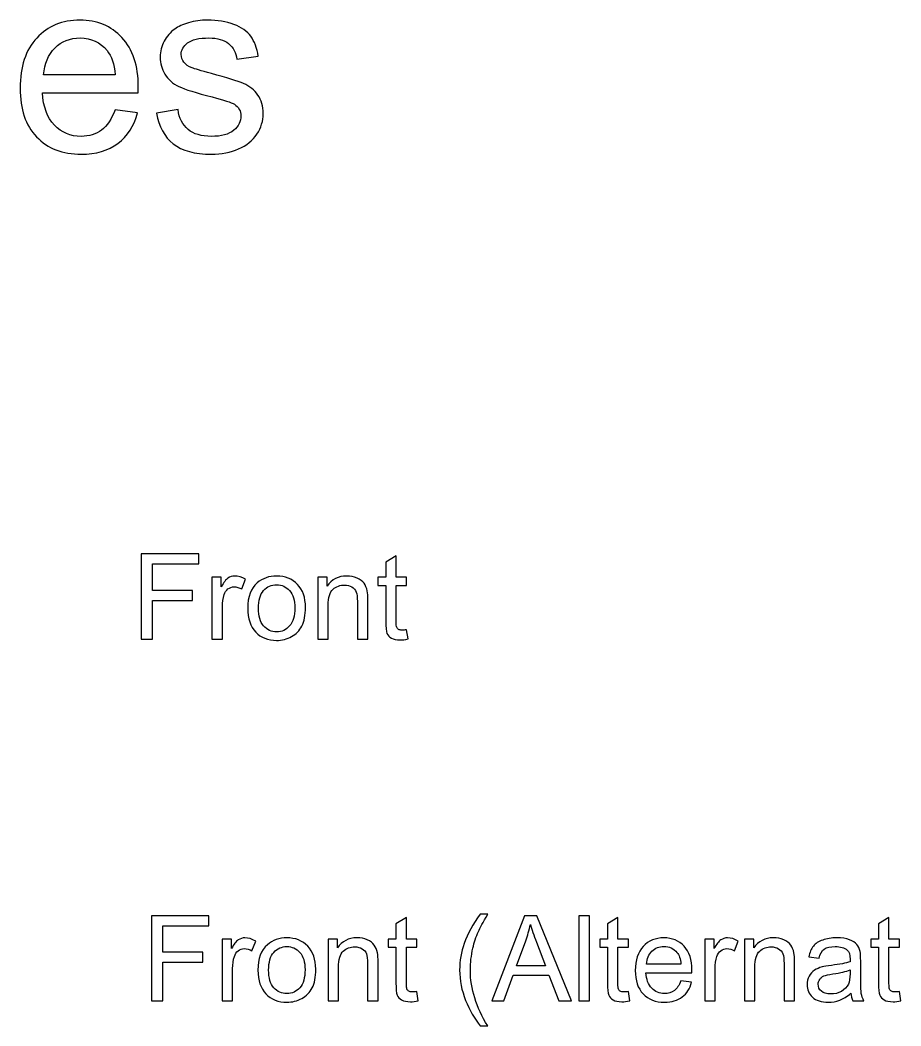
# Model space of a CAD drawing. Header units: millimetres. Extents: x 334 to 2107, y -1384 to 318.
# Drawn here: x 736.3 to 924.4, y 86.2 to 300.9 of the extents above; entities that cross this region are included whole.
import ezdxf

# ---------------------------------------------------------------- set-up
doc = ezdxf.new("R2010")
doc.units = ezdxf.units.MM
doc.header["$MEASUREMENT"] = 0
doc.layers.add('Layer 1', color=7, linetype='Continuous')

msp = doc.modelspace()

# ---------------------------------------------------------------- linework, layer by layer
at = {"layer": 'Layer 1', "color": 250}
for points, knots in [([(756.5481, 281.7123), (756.5481, 281.7123), (761.3635, 281.0773), (761.3635, 281.0773), (760.6139, 278.2815), (759.2116, 276.1031), (757.1655, 274.5597), (755.1194, 273.0163), (752.5088, 272.2402), (749.325, 272.2402), (745.321, 272.2402), (742.146, 273.4749), (739.8, 275.9444), (737.454, 278.405), (736.281, 281.8711), (736.281, 286.3249), (736.281, 290.9286), (737.4628, 294.5093), (739.8353, 297.0493), (742.2077, 299.5981), (745.2857, 300.8682), (749.0692, 300.8682), (752.7293, 300.8682), (755.7191, 299.6246), (758.0386, 297.1287), (760.3581, 294.6328), (761.5223, 291.1227), (761.5223, 286.5983), (761.5223, 286.3249), (761.5135, 285.9104), (761.4958, 285.3636), (761.4958, 285.3636), (741.0435, 285.3636), (741.0435, 285.3636), (741.2199, 282.3561), (742.0666, 280.0454), (743.6012, 278.4491), (745.1269, 276.8528), (747.0407, 276.0502), (749.325, 276.0502), (751.0271, 276.0502), (752.4823, 276.5), (753.6818, 277.3996), (754.8901, 278.2992), (755.8426, 279.7367), (756.5481, 281.7123)], [0, 0, 0, 0, 0.06666667, 0.06666667, 0.06666667, 0.13333333, 0.13333333, 0.13333333, 0.2, 0.2, 0.2, 0.26666667, 0.26666667, 0.26666667, 0.33333333, 0.33333333, 0.33333333, 0.4, 0.4, 0.4, 0.46666667, 0.46666667, 0.46666667, 0.53333333, 0.53333333, 0.53333333, 0.6, 0.6, 0.6, 0.66666667, 0.66666667, 0.66666667, 0.73333333, 0.73333333, 0.73333333, 0.8, 0.8, 0.8, 0.86666667, 0.86666667, 0.86666667, 0.93333333, 0.93333333, 0.93333333, 1, 1, 1, 1]), ([(765.394, 281.0244), (765.394, 281.0244), (769.9978, 281.7652), (769.9978, 281.7652), (770.2535, 279.922), (770.9767, 278.5108), (772.1585, 277.5231), (773.3403, 276.5441), (774.9984, 276.0502), (777.1151, 276.0502), (779.2582, 276.0502), (780.8457, 276.4824), (781.8864, 277.3555), (782.9183, 278.2198), (783.4386, 279.2429), (783.4386, 280.4158), (783.4386, 281.4654), (782.9712, 282.2944), (782.0451, 282.8941), (781.3925, 283.3086), (779.805, 283.829), (777.2826, 284.4728), (773.8783, 285.3283), (771.5235, 286.0691), (770.2006, 286.6953), (768.8865, 287.3303), (767.8899, 288.1946), (767.2108, 289.3059), (766.5317, 290.4083), (766.1878, 291.6342), (766.1878, 292.9747), (766.1878, 294.2006), (766.47, 295.3295), (767.0256, 296.3702), (767.5901, 297.4109), (768.3485, 298.2752), (769.3099, 298.9631), (770.033, 299.4923), (771.0208, 299.9421), (772.2644, 300.3125), (773.5167, 300.6829), (774.8485, 300.8682), (776.2772, 300.8682), (778.4292, 300.8682), (780.3165, 300.5595), (781.9393, 299.9333), (783.5709, 299.3159), (784.7703, 298.4693), (785.5465, 297.4109), (786.3138, 296.3438), (786.8517, 294.9238), (787.1428, 293.1423), (787.1428, 293.1423), (782.5919, 292.5073), (782.5919, 292.5073), (782.3891, 293.9361), (781.7894, 295.0561), (780.8016, 295.8587), (779.8138, 296.6613), (778.4203, 297.0581), (776.6124, 297.0581), (774.4869, 297.0581), (772.9611, 296.7054), (772.0527, 295.9998), (771.1443, 295.2943), (770.6857, 294.4652), (770.6857, 293.5215), (770.6857, 292.9218), (770.8709, 292.375), (771.2501, 291.89), (771.6294, 291.3961), (772.2203, 290.9815), (773.0317, 290.6552), (773.4991, 290.4788), (774.8573, 290.082), (777.1327, 289.4646), (780.4135, 288.5915), (782.7066, 287.8683), (784.0119, 287.3127), (785.3172, 286.757), (786.3402, 285.9368), (787.081, 284.8785), (787.8307, 283.8113), (788.2011, 282.4884), (788.2011, 280.9009), (788.2011, 279.3575), (787.7513, 277.9023), (786.8429, 276.5353), (785.9345, 275.1683), (784.6292, 274.1099), (782.9271, 273.3603), (781.2161, 272.6106), (779.2847, 272.2402), (777.1327, 272.2402), (773.5696, 272.2402), (770.8444, 272.9811), (768.9747, 274.4539), (767.105, 275.9356), (765.9144, 278.1228), (765.394, 281.0244)], [0, 0, 0, 0, 0.03030303, 0.03030303, 0.03030303, 0.06060606, 0.06060606, 0.06060606, 0.09090909, 0.09090909, 0.09090909, 0.12121212, 0.12121212, 0.12121212, 0.15151515, 0.15151515, 0.15151515, 0.18181818, 0.18181818, 0.18181818, 0.21212121, 0.21212121, 0.21212121, 0.24242424, 0.24242424, 0.24242424, 0.27272727, 0.27272727, 0.27272727, 0.3030303, 0.3030303, 0.3030303, 0.33333333, 0.33333333, 0.33333333, 0.36363636, 0.36363636, 0.36363636, 0.39393939, 0.39393939, 0.39393939, 0.42424242, 0.42424242, 0.42424242, 0.45454545, 0.45454545, 0.45454545, 0.48484848, 0.48484848, 0.48484848, 0.51515152, 0.51515152, 0.51515152, 0.54545455, 0.54545455, 0.54545455, 0.57575758, 0.57575758, 0.57575758, 0.60606061, 0.60606061, 0.60606061, 0.63636364, 0.63636364, 0.63636364, 0.66666667, 0.66666667, 0.66666667, 0.6969697, 0.6969697, 0.6969697, 0.72727273, 0.72727273, 0.72727273, 0.75757576, 0.75757576, 0.75757576, 0.78787879, 0.78787879, 0.78787879, 0.81818182, 0.81818182, 0.81818182, 0.84848485, 0.84848485, 0.84848485, 0.87878788, 0.87878788, 0.87878788, 0.90909091, 0.90909091, 0.90909091, 0.93939394, 0.93939394, 0.93939394, 0.96969697, 0.96969697, 0.96969697, 1, 1, 1, 1]), ([(741.3081, 289.1736), (741.3081, 289.1736), (756.601, 289.1736), (756.601, 289.1736), (756.3982, 291.4843), (755.8073, 293.2129), (754.846, 294.3682), (753.3731, 296.1586), (751.4505, 297.0581), (749.0957, 297.0581), (746.9614, 297.0581), (745.171, 296.3438), (743.7158, 294.915), (742.2694, 293.4863), (741.4669, 291.5725), (741.3081, 289.1736)], [0, 0, 0, 0, 0.2, 0.2, 0.2, 0.4, 0.4, 0.4, 0.6, 0.6, 0.6, 0.8, 0.8, 0.8, 1, 1, 1, 1]), ([(762.1512, 168.7489), (762.1512, 168.7489), (762.1512, 186.9353), (762.1512, 186.9353), (762.1512, 186.9353), (774.4194, 186.9353), (774.4194, 186.9353), (774.4194, 186.9353), (774.4194, 184.8017), (774.4194, 184.8017), (774.4194, 184.8017), (764.5642, 184.8017), (764.5642, 184.8017), (764.5642, 184.8017), (764.5642, 179.1375), (764.5642, 179.1375), (764.5642, 179.1375), (773.0986, 179.1375), (773.0986, 179.1375), (773.0986, 179.1375), (773.0986, 177.0039), (773.0986, 177.0039), (773.0986, 177.0039), (764.5642, 177.0039), (764.5642, 177.0039), (764.5642, 177.0039), (764.5642, 168.7489), (764.5642, 168.7489), (764.5642, 168.7489), (762.1512, 168.7489), (762.1512, 168.7489)], [0, 0, 0, 0, 0.1, 0.1, 0.1, 0.2, 0.2, 0.2, 0.3, 0.3, 0.3, 0.4, 0.4, 0.4, 0.5, 0.5, 0.5, 0.6, 0.6, 0.6, 0.7, 0.7, 0.7, 0.8, 0.8, 0.8, 0.9, 0.9, 0.9, 1, 1, 1, 1]), ([(818.8228, 170.7428), (818.8228, 170.7428), (819.1276, 168.7701), (819.1276, 168.7701), (818.5011, 168.6388), (817.938, 168.5711), (817.447, 168.5711), (816.6384, 168.5711), (816.0119, 168.6981), (815.5631, 168.9563), (815.1186, 169.2146), (814.8054, 169.549), (814.6233, 169.9681), (814.4413, 170.3872), (814.3524, 171.2677), (814.3524, 172.6097), (814.3524, 172.6097), (814.3524, 180.2043), (814.3524, 180.2043), (814.3524, 180.2043), (812.7014, 180.2043), (812.7014, 180.2043), (812.7014, 180.2043), (812.7014, 181.9315), (812.7014, 181.9315), (812.7014, 181.9315), (814.3524, 181.9315), (814.3524, 181.9315), (814.3524, 181.9315), (814.3524, 185.1912), (814.3524, 185.1912), (814.3524, 185.1912), (816.5876, 186.5331), (816.5876, 186.5331), (816.5876, 186.5331), (816.5876, 181.9315), (816.5876, 181.9315), (816.5876, 181.9315), (818.8228, 181.9315), (818.8228, 181.9315), (818.8228, 181.9315), (818.8228, 180.2043), (818.8228, 180.2043), (818.8228, 180.2043), (816.5876, 180.2043), (816.5876, 180.2043), (816.5876, 180.2043), (816.5876, 172.4827), (816.5876, 172.4827), (816.5876, 171.8435), (816.6257, 171.4328), (816.7061, 171.2508), (816.7823, 171.0688), (816.9093, 170.9248), (817.0871, 170.8148), (817.2649, 170.7089), (817.5189, 170.6539), (817.8491, 170.6539), (818.0947, 170.6539), (818.4206, 170.6835), (818.8228, 170.7428)], [0, 0, 0, 0, 0.05, 0.05, 0.05, 0.1, 0.1, 0.1, 0.15, 0.15, 0.15, 0.2, 0.2, 0.2, 0.25, 0.25, 0.25, 0.3, 0.3, 0.3, 0.35, 0.35, 0.35, 0.4, 0.4, 0.4, 0.45, 0.45, 0.45, 0.5, 0.5, 0.5, 0.55, 0.55, 0.55, 0.6, 0.6, 0.6, 0.65, 0.65, 0.65, 0.7, 0.7, 0.7, 0.75, 0.75, 0.75, 0.8, 0.8, 0.8, 0.85, 0.85, 0.85, 0.9, 0.9, 0.9, 0.95, 0.95, 0.95, 1, 1, 1, 1]), ([(777.2346, 168.7489), (777.2346, 168.7489), (777.2346, 181.9315), (777.2346, 181.9315), (777.2346, 181.9315), (779.2412, 181.9315), (779.2412, 181.9315), (779.2412, 181.9315), (779.2412, 179.9122), (779.2412, 179.9122), (779.7534, 180.8478), (780.2276, 181.4658), (780.6636, 181.7622), (781.0996, 182.0627), (781.578, 182.2109), (782.0987, 182.2109), (782.8522, 182.2109), (783.6185, 181.9738), (784.3974, 181.5039), (784.3974, 181.5039), (783.6015, 179.4423), (783.6015, 179.4423), (783.0597, 179.7471), (782.5178, 179.8995), (781.9759, 179.8995), (781.4891, 179.8995), (781.0531, 179.7513), (780.6678, 179.4592), (780.2826, 179.1671), (780.0074, 178.7607), (779.8423, 178.24), (779.5926, 177.4484), (779.4698, 176.5806), (779.4698, 175.6365), (779.4698, 175.6365), (779.4698, 168.7489), (779.4698, 168.7489), (779.4698, 168.7489), (777.2346, 168.7489), (777.2346, 168.7489)], [0, 0, 0, 0, 0.07692308, 0.07692308, 0.07692308, 0.15384615, 0.15384615, 0.15384615, 0.23076923, 0.23076923, 0.23076923, 0.30769231, 0.30769231, 0.30769231, 0.38461538, 0.38461538, 0.38461538, 0.46153846, 0.46153846, 0.46153846, 0.53846154, 0.53846154, 0.53846154, 0.61538462, 0.61538462, 0.61538462, 0.69230769, 0.69230769, 0.69230769, 0.76923077, 0.76923077, 0.76923077, 0.84615385, 0.84615385, 0.84615385, 0.92307692, 0.92307692, 0.92307692, 1, 1, 1, 1]), ([(784.88, 175.3402), (784.88, 177.7744), (785.5573, 179.5778), (786.9162, 180.7504), (788.0465, 181.7241), (789.4308, 182.2109), (791.0607, 182.2109), (792.8683, 182.2109), (794.35, 181.6182), (795.5014, 180.4329), (796.6487, 179.2518), (797.2244, 177.6135), (797.2244, 175.5265), (797.2244, 173.8331), (796.9704, 172.5039), (796.4624, 171.5344), (795.9544, 170.565), (795.2136, 169.8115), (794.2399, 169.2738), (793.2705, 168.7362), (792.2079, 168.4695), (791.0607, 168.4695), (789.2149, 168.4695), (787.7248, 169.0579), (786.586, 170.239), (785.4473, 171.4201), (784.88, 173.1219), (784.88, 175.3402)], [0, 0, 0, 0, 0.11111111, 0.11111111, 0.11111111, 0.22222222, 0.22222222, 0.22222222, 0.33333333, 0.33333333, 0.33333333, 0.44444444, 0.44444444, 0.44444444, 0.55555556, 0.55555556, 0.55555556, 0.66666667, 0.66666667, 0.66666667, 0.77777778, 0.77777778, 0.77777778, 0.88888889, 0.88888889, 0.88888889, 1, 1, 1, 1]), ([(787.166, 175.336), (787.166, 173.6511), (787.5343, 172.3896), (788.2709, 171.5556), (789.0117, 170.7174), (789.9388, 170.2983), (791.0607, 170.2983), (792.1698, 170.2983), (793.0927, 170.7174), (793.8335, 171.5598), (794.5701, 172.4023), (794.9384, 173.685), (794.9384, 175.4079), (794.9384, 177.0335), (794.5659, 178.2654), (793.825, 179.0994), (793.0842, 179.9376), (792.1613, 180.3567), (791.0607, 180.3567), (789.9388, 180.3567), (789.0117, 179.9418), (788.2709, 179.1079), (787.5343, 178.2739), (787.166, 177.0166), (787.166, 175.336)], [0, 0, 0, 0, 0.125, 0.125, 0.125, 0.25, 0.25, 0.25, 0.375, 0.375, 0.375, 0.5, 0.5, 0.5, 0.625, 0.625, 0.625, 0.75, 0.75, 0.75, 0.875, 0.875, 0.875, 1, 1, 1, 1]), ([(799.8448, 168.7489), (799.8448, 168.7489), (799.8448, 181.9315), (799.8448, 181.9315), (799.8448, 181.9315), (801.8514, 181.9315), (801.8514, 181.9315), (801.8514, 181.9315), (801.8514, 180.0604), (801.8514, 180.0604), (802.8166, 181.4955), (804.2136, 182.2109), (806.0382, 182.2109), (806.834, 182.2109), (807.5622, 182.067), (808.2268, 181.7833), (808.8914, 181.4997), (809.391, 181.1229), (809.7212, 180.6615), (810.0514, 180.2001), (810.2842, 179.6497), (810.4154, 179.0147), (810.4959, 178.5999), (810.5382, 177.876), (810.5382, 176.843), (810.5382, 176.843), (810.5382, 168.7489), (810.5382, 168.7489), (810.5382, 168.7489), (808.303, 168.7489), (808.303, 168.7489), (808.303, 168.7489), (808.303, 176.7584), (808.303, 176.7584), (808.303, 177.6685), (808.2183, 178.3501), (808.0448, 178.7988), (807.8712, 179.2476), (807.5622, 179.6074), (807.1219, 179.8783), (806.6816, 180.145), (806.1609, 180.2805), (805.5683, 180.2805), (804.62, 180.2805), (803.803, 179.9799), (803.1129, 179.3746), (802.4229, 178.7734), (802.08, 177.6262), (802.08, 175.9413), (802.08, 175.9413), (802.08, 168.7489), (802.08, 168.7489), (802.08, 168.7489), (799.8448, 168.7489), (799.8448, 168.7489)], [0, 0, 0, 0, 0.05555556, 0.05555556, 0.05555556, 0.11111111, 0.11111111, 0.11111111, 0.16666667, 0.16666667, 0.16666667, 0.22222222, 0.22222222, 0.22222222, 0.27777778, 0.27777778, 0.27777778, 0.33333333, 0.33333333, 0.33333333, 0.38888889, 0.38888889, 0.38888889, 0.44444444, 0.44444444, 0.44444444, 0.5, 0.5, 0.5, 0.55555556, 0.55555556, 0.55555556, 0.61111111, 0.61111111, 0.61111111, 0.66666667, 0.66666667, 0.66666667, 0.72222222, 0.72222222, 0.72222222, 0.77777778, 0.77777778, 0.77777778, 0.83333333, 0.83333333, 0.83333333, 0.88888889, 0.88888889, 0.88888889, 0.94444444, 0.94444444, 0.94444444, 1, 1, 1, 1]), ([(764.3368, 91.5221), (764.3368, 91.5221), (764.3368, 109.7085), (764.3368, 109.7085), (764.3368, 109.7085), (776.605, 109.7085), (776.605, 109.7085), (776.605, 109.7085), (776.605, 107.5749), (776.605, 107.5749), (776.605, 107.5749), (766.7498, 107.5749), (766.7498, 107.5749), (766.7498, 107.5749), (766.7498, 101.9107), (766.7498, 101.9107), (766.7498, 101.9107), (775.2842, 101.9107), (775.2842, 101.9107), (775.2842, 101.9107), (775.2842, 99.7771), (775.2842, 99.7771), (775.2842, 99.7771), (766.7498, 99.7771), (766.7498, 99.7771), (766.7498, 99.7771), (766.7498, 91.5221), (766.7498, 91.5221), (766.7498, 91.5221), (764.3368, 91.5221), (764.3368, 91.5221)], [0, 0, 0, 0, 0.1, 0.1, 0.1, 0.2, 0.2, 0.2, 0.3, 0.3, 0.3, 0.4, 0.4, 0.4, 0.5, 0.5, 0.5, 0.6, 0.6, 0.6, 0.7, 0.7, 0.7, 0.8, 0.8, 0.8, 0.9, 0.9, 0.9, 1, 1, 1, 1]), ([(834.5382, 86.1881), (833.3105, 87.7417), (832.2691, 89.5578), (831.4182, 91.6406), (830.5673, 93.7234), (830.144, 95.8824), (830.144, 98.1134), (830.144, 100.0819), (830.4615, 101.9657), (831.0965, 103.7649), (831.8416, 105.8562), (832.9888, 107.939), (834.5382, 110.0133), (834.5382, 110.0133), (836.1384, 110.0133), (836.1384, 110.0133), (835.1393, 108.2946), (834.4747, 107.0669), (834.153, 106.3303), (833.6492, 105.1915), (833.2513, 104.002), (832.9634, 102.7616), (832.6078, 101.2164), (832.43, 99.6628), (832.43, 98.1007), (832.43, 94.1256), (833.6661, 90.1547), (836.1384, 86.1881), (836.1384, 86.1881), (834.5382, 86.1881), (834.5382, 86.1881)], [0, 0, 0, 0, 0.1, 0.1, 0.1, 0.2, 0.2, 0.2, 0.3, 0.3, 0.3, 0.4, 0.4, 0.4, 0.5, 0.5, 0.5, 0.6, 0.6, 0.6, 0.7, 0.7, 0.7, 0.8, 0.8, 0.8, 0.9, 0.9, 0.9, 1, 1, 1, 1]), ([(837.0147, 91.5221), (837.0147, 91.5221), (843.9912, 109.7085), (843.9912, 109.7085), (843.9912, 109.7085), (846.6371, 109.7085), (846.6371, 109.7085), (846.6371, 109.7085), (854.0454, 91.5221), (854.0454, 91.5221), (854.0454, 91.5221), (851.3022, 91.5221), (851.3022, 91.5221), (851.3022, 91.5221), (849.1982, 97.0339), (849.1982, 97.0339), (849.1982, 97.0339), (841.5401, 97.0339), (841.5401, 97.0339), (841.5401, 97.0339), (839.5674, 91.5221), (839.5674, 91.5221), (839.5674, 91.5221), (837.0147, 91.5221), (837.0147, 91.5221)], [0, 0, 0, 0, 0.125, 0.125, 0.125, 0.25, 0.25, 0.25, 0.375, 0.375, 0.375, 0.5, 0.5, 0.5, 0.625, 0.625, 0.625, 0.75, 0.75, 0.75, 0.875, 0.875, 0.875, 1, 1, 1, 1]), ([(855.6202, 91.5221), (855.6202, 91.5221), (855.6202, 109.7085), (855.6202, 109.7085), (855.6202, 109.7085), (857.8554, 109.7085), (857.8554, 109.7085), (857.8554, 109.7085), (857.8554, 91.5221), (857.8554, 91.5221), (857.8554, 91.5221), (855.6202, 91.5221), (855.6202, 91.5221)], [0, 0, 0, 0, 0.25, 0.25, 0.25, 0.5, 0.5, 0.5, 0.75, 0.75, 0.75, 1, 1, 1, 1]), ([(821.0084, 93.516), (821.0084, 93.516), (821.3132, 91.5433), (821.3132, 91.5433), (820.6867, 91.412), (820.1236, 91.3443), (819.6326, 91.3443), (818.824, 91.3443), (818.1975, 91.4713), (817.7487, 91.7295), (817.3042, 91.9878), (816.991, 92.3222), (816.8089, 92.7413), (816.6269, 93.1604), (816.538, 94.0409), (816.538, 95.3829), (816.538, 95.3829), (816.538, 102.9775), (816.538, 102.9775), (816.538, 102.9775), (814.887, 102.9775), (814.887, 102.9775), (814.887, 102.9775), (814.887, 104.7047), (814.887, 104.7047), (814.887, 104.7047), (816.538, 104.7047), (816.538, 104.7047), (816.538, 104.7047), (816.538, 107.9644), (816.538, 107.9644), (816.538, 107.9644), (818.7732, 109.3063), (818.7732, 109.3063), (818.7732, 109.3063), (818.7732, 104.7047), (818.7732, 104.7047), (818.7732, 104.7047), (821.0084, 104.7047), (821.0084, 104.7047), (821.0084, 104.7047), (821.0084, 102.9775), (821.0084, 102.9775), (821.0084, 102.9775), (818.7732, 102.9775), (818.7732, 102.9775), (818.7732, 102.9775), (818.7732, 95.2559), (818.7732, 95.2559), (818.7732, 94.6167), (818.8113, 94.206), (818.8917, 94.024), (818.9679, 93.842), (819.0949, 93.698), (819.2727, 93.588), (819.4505, 93.4821), (819.7045, 93.4271), (820.0347, 93.4271), (820.2803, 93.4271), (820.6062, 93.4567), (821.0084, 93.516)], [0, 0, 0, 0, 0.05, 0.05, 0.05, 0.1, 0.1, 0.1, 0.15, 0.15, 0.15, 0.2, 0.2, 0.2, 0.25, 0.25, 0.25, 0.3, 0.3, 0.3, 0.35, 0.35, 0.35, 0.4, 0.4, 0.4, 0.45, 0.45, 0.45, 0.5, 0.5, 0.5, 0.55, 0.55, 0.55, 0.6, 0.6, 0.6, 0.65, 0.65, 0.65, 0.7, 0.7, 0.7, 0.75, 0.75, 0.75, 0.8, 0.8, 0.8, 0.85, 0.85, 0.85, 0.9, 0.9, 0.9, 0.95, 0.95, 0.95, 1, 1, 1, 1]), ([(842.2471, 98.9897), (842.2471, 98.9897), (848.4447, 98.9897), (848.4447, 98.9897), (848.4447, 98.9897), (846.5482, 104.0316), (846.5482, 104.0316), (845.9767, 105.5641), (845.5449, 106.8298), (845.2443, 107.8289), (844.9945, 106.6436), (844.6601, 105.4794), (844.241, 104.3279), (844.241, 104.3279), (842.2471, 98.9897), (842.2471, 98.9897)], [0, 0, 0, 0, 0.2, 0.2, 0.2, 0.4, 0.4, 0.4, 0.6, 0.6, 0.6, 0.8, 0.8, 0.8, 1, 1, 1, 1]), ([(866.1654, 93.516), (866.1654, 93.516), (866.4702, 91.5433), (866.4702, 91.5433), (865.8437, 91.412), (865.2806, 91.3443), (864.7896, 91.3443), (863.981, 91.3443), (863.3545, 91.4713), (862.9057, 91.7295), (862.4612, 91.9878), (862.148, 92.3222), (861.9659, 92.7413), (861.7839, 93.1604), (861.695, 94.0409), (861.695, 95.3829), (861.695, 95.3829), (861.695, 102.9775), (861.695, 102.9775), (861.695, 102.9775), (860.044, 102.9775), (860.044, 102.9775), (860.044, 102.9775), (860.044, 104.7047), (860.044, 104.7047), (860.044, 104.7047), (861.695, 104.7047), (861.695, 104.7047), (861.695, 104.7047), (861.695, 107.9644), (861.695, 107.9644), (861.695, 107.9644), (863.9302, 109.3063), (863.9302, 109.3063), (863.9302, 109.3063), (863.9302, 104.7047), (863.9302, 104.7047), (863.9302, 104.7047), (866.1654, 104.7047), (866.1654, 104.7047), (866.1654, 104.7047), (866.1654, 102.9775), (866.1654, 102.9775), (866.1654, 102.9775), (863.9302, 102.9775), (863.9302, 102.9775), (863.9302, 102.9775), (863.9302, 95.2559), (863.9302, 95.2559), (863.9302, 94.6167), (863.9683, 94.206), (864.0487, 94.024), (864.1249, 93.842), (864.2519, 93.698), (864.4297, 93.588), (864.6075, 93.4821), (864.8615, 93.4271), (865.1917, 93.4271), (865.4373, 93.4271), (865.7632, 93.4567), (866.1654, 93.516)], [0, 0, 0, 0, 0.05, 0.05, 0.05, 0.1, 0.1, 0.1, 0.15, 0.15, 0.15, 0.2, 0.2, 0.2, 0.25, 0.25, 0.25, 0.3, 0.3, 0.3, 0.35, 0.35, 0.35, 0.4, 0.4, 0.4, 0.45, 0.45, 0.45, 0.5, 0.5, 0.5, 0.55, 0.55, 0.55, 0.6, 0.6, 0.6, 0.65, 0.65, 0.65, 0.7, 0.7, 0.7, 0.75, 0.75, 0.75, 0.8, 0.8, 0.8, 0.85, 0.85, 0.85, 0.9, 0.9, 0.9, 0.95, 0.95, 0.95, 1, 1, 1, 1]), ([(924.0604, 93.516), (924.0604, 93.516), (924.3652, 91.5433), (924.3652, 91.5433), (923.7387, 91.412), (923.1756, 91.3443), (922.6846, 91.3443), (921.876, 91.3443), (921.2495, 91.4713), (920.8007, 91.7295), (920.3562, 91.9878), (920.043, 92.3222), (919.8609, 92.7413), (919.6789, 93.1604), (919.59, 94.0409), (919.59, 95.3829), (919.59, 95.3829), (919.59, 102.9775), (919.59, 102.9775), (919.59, 102.9775), (917.939, 102.9775), (917.939, 102.9775), (917.939, 102.9775), (917.939, 104.7047), (917.939, 104.7047), (917.939, 104.7047), (919.59, 104.7047), (919.59, 104.7047), (919.59, 104.7047), (919.59, 107.9644), (919.59, 107.9644), (919.59, 107.9644), (921.8252, 109.3063), (921.8252, 109.3063), (921.8252, 109.3063), (921.8252, 104.7047), (921.8252, 104.7047), (921.8252, 104.7047), (924.0604, 104.7047), (924.0604, 104.7047), (924.0604, 104.7047), (924.0604, 102.9775), (924.0604, 102.9775), (924.0604, 102.9775), (921.8252, 102.9775), (921.8252, 102.9775), (921.8252, 102.9775), (921.8252, 95.2559), (921.8252, 95.2559), (921.8252, 94.6167), (921.8633, 94.206), (921.9437, 94.024), (922.0199, 93.842), (922.1469, 93.698), (922.3247, 93.588), (922.5025, 93.4821), (922.7565, 93.4271), (923.0867, 93.4271), (923.3323, 93.4271), (923.6582, 93.4567), (924.0604, 93.516)], [0, 0, 0, 0, 0.05, 0.05, 0.05, 0.1, 0.1, 0.1, 0.15, 0.15, 0.15, 0.2, 0.2, 0.2, 0.25, 0.25, 0.25, 0.3, 0.3, 0.3, 0.35, 0.35, 0.35, 0.4, 0.4, 0.4, 0.45, 0.45, 0.45, 0.5, 0.5, 0.5, 0.55, 0.55, 0.55, 0.6, 0.6, 0.6, 0.65, 0.65, 0.65, 0.7, 0.7, 0.7, 0.75, 0.75, 0.75, 0.8, 0.8, 0.8, 0.85, 0.85, 0.85, 0.9, 0.9, 0.9, 0.95, 0.95, 0.95, 1, 1, 1, 1]), ([(779.4202, 91.5221), (779.4202, 91.5221), (779.4202, 104.7047), (779.4202, 104.7047), (779.4202, 104.7047), (781.4268, 104.7047), (781.4268, 104.7047), (781.4268, 104.7047), (781.4268, 102.6854), (781.4268, 102.6854), (781.939, 103.621), (782.4132, 104.239), (782.8492, 104.5354), (783.2852, 104.8359), (783.7636, 104.9841), (784.2843, 104.9841), (785.0378, 104.9841), (785.8041, 104.747), (786.583, 104.2771), (786.583, 104.2771), (785.7871, 102.2155), (785.7871, 102.2155), (785.2453, 102.5203), (784.7034, 102.6727), (784.1615, 102.6727), (783.6747, 102.6727), (783.2387, 102.5245), (782.8534, 102.2324), (782.4682, 101.9403), (782.193, 101.5339), (782.0279, 101.0132), (781.7782, 100.2216), (781.6554, 99.3538), (781.6554, 98.4097), (781.6554, 98.4097), (781.6554, 91.5221), (781.6554, 91.5221), (781.6554, 91.5221), (779.4202, 91.5221), (779.4202, 91.5221)], [0, 0, 0, 0, 0.07692308, 0.07692308, 0.07692308, 0.15384615, 0.15384615, 0.15384615, 0.23076923, 0.23076923, 0.23076923, 0.30769231, 0.30769231, 0.30769231, 0.38461538, 0.38461538, 0.38461538, 0.46153846, 0.46153846, 0.46153846, 0.53846154, 0.53846154, 0.53846154, 0.61538462, 0.61538462, 0.61538462, 0.69230769, 0.69230769, 0.69230769, 0.76923077, 0.76923077, 0.76923077, 0.84615385, 0.84615385, 0.84615385, 0.92307692, 0.92307692, 0.92307692, 1, 1, 1, 1]), ([(787.0656, 98.1134), (787.0656, 100.5476), (787.7429, 102.351), (789.1018, 103.5236), (790.2321, 104.4973), (791.6164, 104.9841), (793.2463, 104.9841), (795.0539, 104.9841), (796.5356, 104.3914), (797.687, 103.2061), (798.8343, 102.025), (799.41, 100.3867), (799.41, 98.2997), (799.41, 96.6063), (799.156, 95.2771), (798.648, 94.3076), (798.14, 93.3382), (797.3992, 92.5847), (796.4255, 92.047), (795.4561, 91.5094), (794.3935, 91.2427), (793.2463, 91.2427), (791.4005, 91.2427), (789.9104, 91.8311), (788.7716, 93.0122), (787.6329, 94.1933), (787.0656, 95.8951), (787.0656, 98.1134)], [0, 0, 0, 0, 0.11111111, 0.11111111, 0.11111111, 0.22222222, 0.22222222, 0.22222222, 0.33333333, 0.33333333, 0.33333333, 0.44444444, 0.44444444, 0.44444444, 0.55555556, 0.55555556, 0.55555556, 0.66666667, 0.66666667, 0.66666667, 0.77777778, 0.77777778, 0.77777778, 0.88888889, 0.88888889, 0.88888889, 1, 1, 1, 1]), ([(789.3516, 98.1092), (789.3516, 96.4243), (789.7199, 95.1628), (790.4565, 94.3288), (791.1973, 93.4906), (792.1244, 93.0715), (793.2463, 93.0715), (794.3554, 93.0715), (795.2783, 93.4906), (796.0191, 94.333), (796.7557, 95.1755), (797.124, 96.4582), (797.124, 98.1811), (797.124, 99.8067), (796.7515, 101.0386), (796.0106, 101.8726), (795.2698, 102.7108), (794.3469, 103.1299), (793.2463, 103.1299), (792.1244, 103.1299), (791.1973, 102.715), (790.4565, 101.8811), (789.7199, 101.0471), (789.3516, 99.7898), (789.3516, 98.1092)], [0, 0, 0, 0, 0.125, 0.125, 0.125, 0.25, 0.25, 0.25, 0.375, 0.375, 0.375, 0.5, 0.5, 0.5, 0.625, 0.625, 0.625, 0.75, 0.75, 0.75, 0.875, 0.875, 0.875, 1, 1, 1, 1]), ([(802.0304, 91.5221), (802.0304, 91.5221), (802.0304, 104.7047), (802.0304, 104.7047), (802.0304, 104.7047), (804.037, 104.7047), (804.037, 104.7047), (804.037, 104.7047), (804.037, 102.8336), (804.037, 102.8336), (805.0022, 104.2687), (806.3992, 104.9841), (808.2238, 104.9841), (809.0196, 104.9841), (809.7478, 104.8402), (810.4124, 104.5565), (811.077, 104.2729), (811.5766, 103.8961), (811.9068, 103.4347), (812.237, 102.9733), (812.4698, 102.4229), (812.601, 101.7879), (812.6815, 101.3731), (812.7238, 100.6492), (812.7238, 99.6162), (812.7238, 99.6162), (812.7238, 91.5221), (812.7238, 91.5221), (812.7238, 91.5221), (810.4886, 91.5221), (810.4886, 91.5221), (810.4886, 91.5221), (810.4886, 99.5316), (810.4886, 99.5316), (810.4886, 100.4417), (810.4039, 101.1233), (810.2304, 101.572), (810.0568, 102.0208), (809.7478, 102.3806), (809.3075, 102.6515), (808.8672, 102.9182), (808.3465, 103.0537), (807.7539, 103.0537), (806.8056, 103.0537), (805.9886, 102.7531), (805.2985, 102.1478), (804.6085, 101.5466), (804.2656, 100.3994), (804.2656, 98.7145), (804.2656, 98.7145), (804.2656, 91.5221), (804.2656, 91.5221), (804.2656, 91.5221), (802.0304, 91.5221), (802.0304, 91.5221)], [0, 0, 0, 0, 0.05555556, 0.05555556, 0.05555556, 0.11111111, 0.11111111, 0.11111111, 0.16666667, 0.16666667, 0.16666667, 0.22222222, 0.22222222, 0.22222222, 0.27777778, 0.27777778, 0.27777778, 0.33333333, 0.33333333, 0.33333333, 0.38888889, 0.38888889, 0.38888889, 0.44444444, 0.44444444, 0.44444444, 0.5, 0.5, 0.5, 0.55555556, 0.55555556, 0.55555556, 0.61111111, 0.61111111, 0.61111111, 0.66666667, 0.66666667, 0.66666667, 0.72222222, 0.72222222, 0.72222222, 0.77777778, 0.77777778, 0.77777778, 0.83333333, 0.83333333, 0.83333333, 0.88888889, 0.88888889, 0.88888889, 0.94444444, 0.94444444, 0.94444444, 1, 1, 1, 1]), ([(877.3626, 95.7893), (877.3626, 95.7893), (879.674, 95.4845), (879.674, 95.4845), (879.3142, 94.1425), (878.6411, 93.0969), (877.6589, 92.3561), (876.6768, 91.6152), (875.4237, 91.2427), (873.8955, 91.2427), (871.9736, 91.2427), (870.4496, 91.8354), (869.3235, 93.0207), (868.1974, 94.2018), (867.6344, 95.8655), (867.6344, 98.0033), (867.6344, 100.2131), (868.2017, 101.9319), (869.3404, 103.1511), (870.4792, 104.3745), (871.9566, 104.9841), (873.7727, 104.9841), (875.5296, 104.9841), (876.9647, 104.3872), (878.078, 103.1892), (879.1914, 101.9911), (879.7502, 100.3063), (879.7502, 98.1346), (879.7502, 98.0033), (879.746, 97.8044), (879.7375, 97.5419), (879.7375, 97.5419), (869.9204, 97.5419), (869.9204, 97.5419), (870.0051, 96.0983), (870.4115, 94.9892), (871.1481, 94.223), (871.8804, 93.4567), (872.7991, 93.0715), (873.8955, 93.0715), (874.7125, 93.0715), (875.411, 93.2874), (875.9868, 93.7192), (876.5667, 94.151), (877.0239, 94.841), (877.3626, 95.7893)], [0, 0, 0, 0, 0.06666667, 0.06666667, 0.06666667, 0.13333333, 0.13333333, 0.13333333, 0.2, 0.2, 0.2, 0.26666667, 0.26666667, 0.26666667, 0.33333333, 0.33333333, 0.33333333, 0.4, 0.4, 0.4, 0.46666667, 0.46666667, 0.46666667, 0.53333333, 0.53333333, 0.53333333, 0.6, 0.6, 0.6, 0.66666667, 0.66666667, 0.66666667, 0.73333333, 0.73333333, 0.73333333, 0.8, 0.8, 0.8, 0.86666667, 0.86666667, 0.86666667, 0.93333333, 0.93333333, 0.93333333, 1, 1, 1, 1]), ([(870.0474, 99.3707), (870.0474, 99.3707), (877.388, 99.3707), (877.388, 99.3707), (877.2906, 100.4798), (877.007, 101.3096), (876.5456, 101.8641), (875.8386, 102.7235), (874.9157, 103.1553), (873.7854, 103.1553), (872.761, 103.1553), (871.9016, 102.8124), (871.2031, 102.1266), (870.5088, 101.4408), (870.1236, 100.5222), (870.0474, 99.3707)], [0, 0, 0, 0, 0.2, 0.2, 0.2, 0.4, 0.4, 0.4, 0.6, 0.6, 0.6, 0.8, 0.8, 0.8, 1, 1, 1, 1]), ([(882.4722, 91.5221), (882.4722, 91.5221), (882.4722, 104.7047), (882.4722, 104.7047), (882.4722, 104.7047), (884.4788, 104.7047), (884.4788, 104.7047), (884.4788, 104.7047), (884.4788, 102.6854), (884.4788, 102.6854), (884.991, 103.621), (885.4652, 104.239), (885.9012, 104.5354), (886.3372, 104.8359), (886.8156, 104.9841), (887.3363, 104.9841), (888.0898, 104.9841), (888.8561, 104.747), (889.635, 104.2771), (889.635, 104.2771), (888.8391, 102.2155), (888.8391, 102.2155), (888.2973, 102.5203), (887.7554, 102.6727), (887.2135, 102.6727), (886.7267, 102.6727), (886.2907, 102.5245), (885.9054, 102.2324), (885.5202, 101.9403), (885.245, 101.5339), (885.0799, 101.0132), (884.8302, 100.2216), (884.7074, 99.3538), (884.7074, 98.4097), (884.7074, 98.4097), (884.7074, 91.5221), (884.7074, 91.5221), (884.7074, 91.5221), (882.4722, 91.5221), (882.4722, 91.5221)], [0, 0, 0, 0, 0.07692308, 0.07692308, 0.07692308, 0.15384615, 0.15384615, 0.15384615, 0.23076923, 0.23076923, 0.23076923, 0.30769231, 0.30769231, 0.30769231, 0.38461538, 0.38461538, 0.38461538, 0.46153846, 0.46153846, 0.46153846, 0.53846154, 0.53846154, 0.53846154, 0.61538462, 0.61538462, 0.61538462, 0.69230769, 0.69230769, 0.69230769, 0.76923077, 0.76923077, 0.76923077, 0.84615385, 0.84615385, 0.84615385, 0.92307692, 0.92307692, 0.92307692, 1, 1, 1, 1]), ([(890.9558, 91.5221), (890.9558, 91.5221), (890.9558, 104.7047), (890.9558, 104.7047), (890.9558, 104.7047), (892.9624, 104.7047), (892.9624, 104.7047), (892.9624, 104.7047), (892.9624, 102.8336), (892.9624, 102.8336), (893.9276, 104.2687), (895.3246, 104.9841), (897.1492, 104.9841), (897.945, 104.9841), (898.6732, 104.8402), (899.3378, 104.5565), (900.0024, 104.2729), (900.502, 103.8961), (900.8322, 103.4347), (901.1624, 102.9733), (901.3952, 102.4229), (901.5264, 101.7879), (901.6069, 101.3731), (901.6492, 100.6492), (901.6492, 99.6162), (901.6492, 99.6162), (901.6492, 91.5221), (901.6492, 91.5221), (901.6492, 91.5221), (899.414, 91.5221), (899.414, 91.5221), (899.414, 91.5221), (899.414, 99.5316), (899.414, 99.5316), (899.414, 100.4417), (899.3293, 101.1233), (899.1558, 101.572), (898.9822, 102.0208), (898.6732, 102.3806), (898.2329, 102.6515), (897.7926, 102.9182), (897.2719, 103.0537), (896.6793, 103.0537), (895.731, 103.0537), (894.914, 102.7531), (894.2239, 102.1478), (893.5339, 101.5466), (893.191, 100.3994), (893.191, 98.7145), (893.191, 98.7145), (893.191, 91.5221), (893.191, 91.5221), (893.191, 91.5221), (890.9558, 91.5221), (890.9558, 91.5221)], [0, 0, 0, 0, 0.05555556, 0.05555556, 0.05555556, 0.11111111, 0.11111111, 0.11111111, 0.16666667, 0.16666667, 0.16666667, 0.22222222, 0.22222222, 0.22222222, 0.27777778, 0.27777778, 0.27777778, 0.33333333, 0.33333333, 0.33333333, 0.38888889, 0.38888889, 0.38888889, 0.44444444, 0.44444444, 0.44444444, 0.5, 0.5, 0.5, 0.55555556, 0.55555556, 0.55555556, 0.61111111, 0.61111111, 0.61111111, 0.66666667, 0.66666667, 0.66666667, 0.72222222, 0.72222222, 0.72222222, 0.77777778, 0.77777778, 0.77777778, 0.83333333, 0.83333333, 0.83333333, 0.88888889, 0.88888889, 0.88888889, 0.94444444, 0.94444444, 0.94444444, 1, 1, 1, 1]), ([(913.693, 93.1731), (912.8633, 92.4661), (912.0632, 91.9708), (911.2969, 91.6787), (910.5307, 91.3866), (909.7094, 91.2427), (908.8289, 91.2427), (907.3811, 91.2427), (906.2677, 91.5941), (905.4888, 92.301), (904.7099, 93.0038), (904.3204, 93.9055), (904.3204, 95.0019), (904.3204, 95.6454), (904.4686, 96.2338), (904.7607, 96.7672), (905.057, 97.3006), (905.4422, 97.7239), (905.9164, 98.0457), (906.3947, 98.3674), (906.9281, 98.6129), (907.525, 98.778), (907.9653, 98.8923), (908.6299, 99.0024), (909.5147, 99.1125), (911.3181, 99.3241), (912.6516, 99.5824), (913.5025, 99.8787), (913.511, 100.1835), (913.5152, 100.3782), (913.5152, 100.4587), (913.5152, 101.3646), (913.3035, 102.0038), (912.8802, 102.3764), (912.3087, 102.8801), (911.4578, 103.1299), (910.3317, 103.1299), (909.2776, 103.1299), (908.4987, 102.9436), (907.9992, 102.5753), (907.4954, 102.207), (907.1271, 101.5551), (906.8858, 100.6153), (906.8858, 100.6153), (904.7014, 100.9201), (904.7014, 100.9201), (904.9004, 101.8557), (905.2263, 102.6134), (905.6835, 103.1892), (906.1407, 103.7649), (906.8011, 104.2052), (907.6647, 104.5184), (908.5241, 104.8275), (909.5274, 104.9841), (910.6619, 104.9841), (911.788, 104.9841), (912.7066, 104.8529), (913.4136, 104.5862), (914.1163, 104.3195), (914.637, 103.9893), (914.9672, 103.5871), (915.2974, 103.1849), (915.5303, 102.6769), (915.6657, 102.0631), (915.7377, 101.6821), (915.7758, 100.9963), (915.7758, 100.0099), (915.7758, 100.0099), (915.7758, 97.0466), (915.7758, 97.0466), (915.7758, 94.9765), (915.8224, 93.6684), (915.9155, 93.1138), (916.0044, 92.5593), (916.1907, 92.0301), (916.4616, 91.5221), (916.4616, 91.5221), (914.1248, 91.5221), (914.1248, 91.5221), (913.9004, 91.992), (913.7565, 92.5423), (913.693, 93.1731)], [0, 0, 0, 0, 0.03703704, 0.03703704, 0.03703704, 0.07407407, 0.07407407, 0.07407407, 0.11111111, 0.11111111, 0.11111111, 0.14814815, 0.14814815, 0.14814815, 0.18518519, 0.18518519, 0.18518519, 0.22222222, 0.22222222, 0.22222222, 0.25925926, 0.25925926, 0.25925926, 0.2962963, 0.2962963, 0.2962963, 0.33333333, 0.33333333, 0.33333333, 0.37037037, 0.37037037, 0.37037037, 0.40740741, 0.40740741, 0.40740741, 0.44444444, 0.44444444, 0.44444444, 0.48148148, 0.48148148, 0.48148148, 0.51851852, 0.51851852, 0.51851852, 0.55555556, 0.55555556, 0.55555556, 0.59259259, 0.59259259, 0.59259259, 0.62962963, 0.62962963, 0.62962963, 0.66666667, 0.66666667, 0.66666667, 0.7037037, 0.7037037, 0.7037037, 0.74074074, 0.74074074, 0.74074074, 0.77777778, 0.77777778, 0.77777778, 0.81481481, 0.81481481, 0.81481481, 0.85185185, 0.85185185, 0.85185185, 0.88888889, 0.88888889, 0.88888889, 0.92592593, 0.92592593, 0.92592593, 0.96296296, 0.96296296, 0.96296296, 1, 1, 1, 1]), ([(913.5152, 98.1261), (912.7024, 97.7959), (911.4832, 97.5165), (909.8576, 97.2879), (908.9347, 97.1567), (908.2828, 97.0085), (907.9018, 96.8434), (907.5208, 96.6783), (907.2287, 96.437), (907.0213, 96.1237), (906.8138, 95.8062), (906.708, 95.4549), (906.708, 95.0654), (906.708, 94.477), (906.9324, 93.9817), (907.3853, 93.588), (907.8383, 93.1943), (908.4987, 92.9953), (909.3665, 92.9953), (910.2259, 92.9953), (910.9921, 93.1816), (911.6652, 93.5583), (912.3341, 93.9309), (912.8294, 94.4431), (913.1427, 95.0908), (913.384, 95.5946), (913.5025, 96.3354), (913.5025, 97.3133), (913.5025, 97.3133), (913.5152, 98.1261), (913.5152, 98.1261)], [0, 0, 0, 0, 0.1, 0.1, 0.1, 0.2, 0.2, 0.2, 0.3, 0.3, 0.3, 0.4, 0.4, 0.4, 0.5, 0.5, 0.5, 0.6, 0.6, 0.6, 0.7, 0.7, 0.7, 0.8, 0.8, 0.8, 0.9, 0.9, 0.9, 1, 1, 1, 1])]:
    msp.add_open_spline(points, degree=3, knots=knots, dxfattribs=at)

doc.saveas('drawing.dxf')
